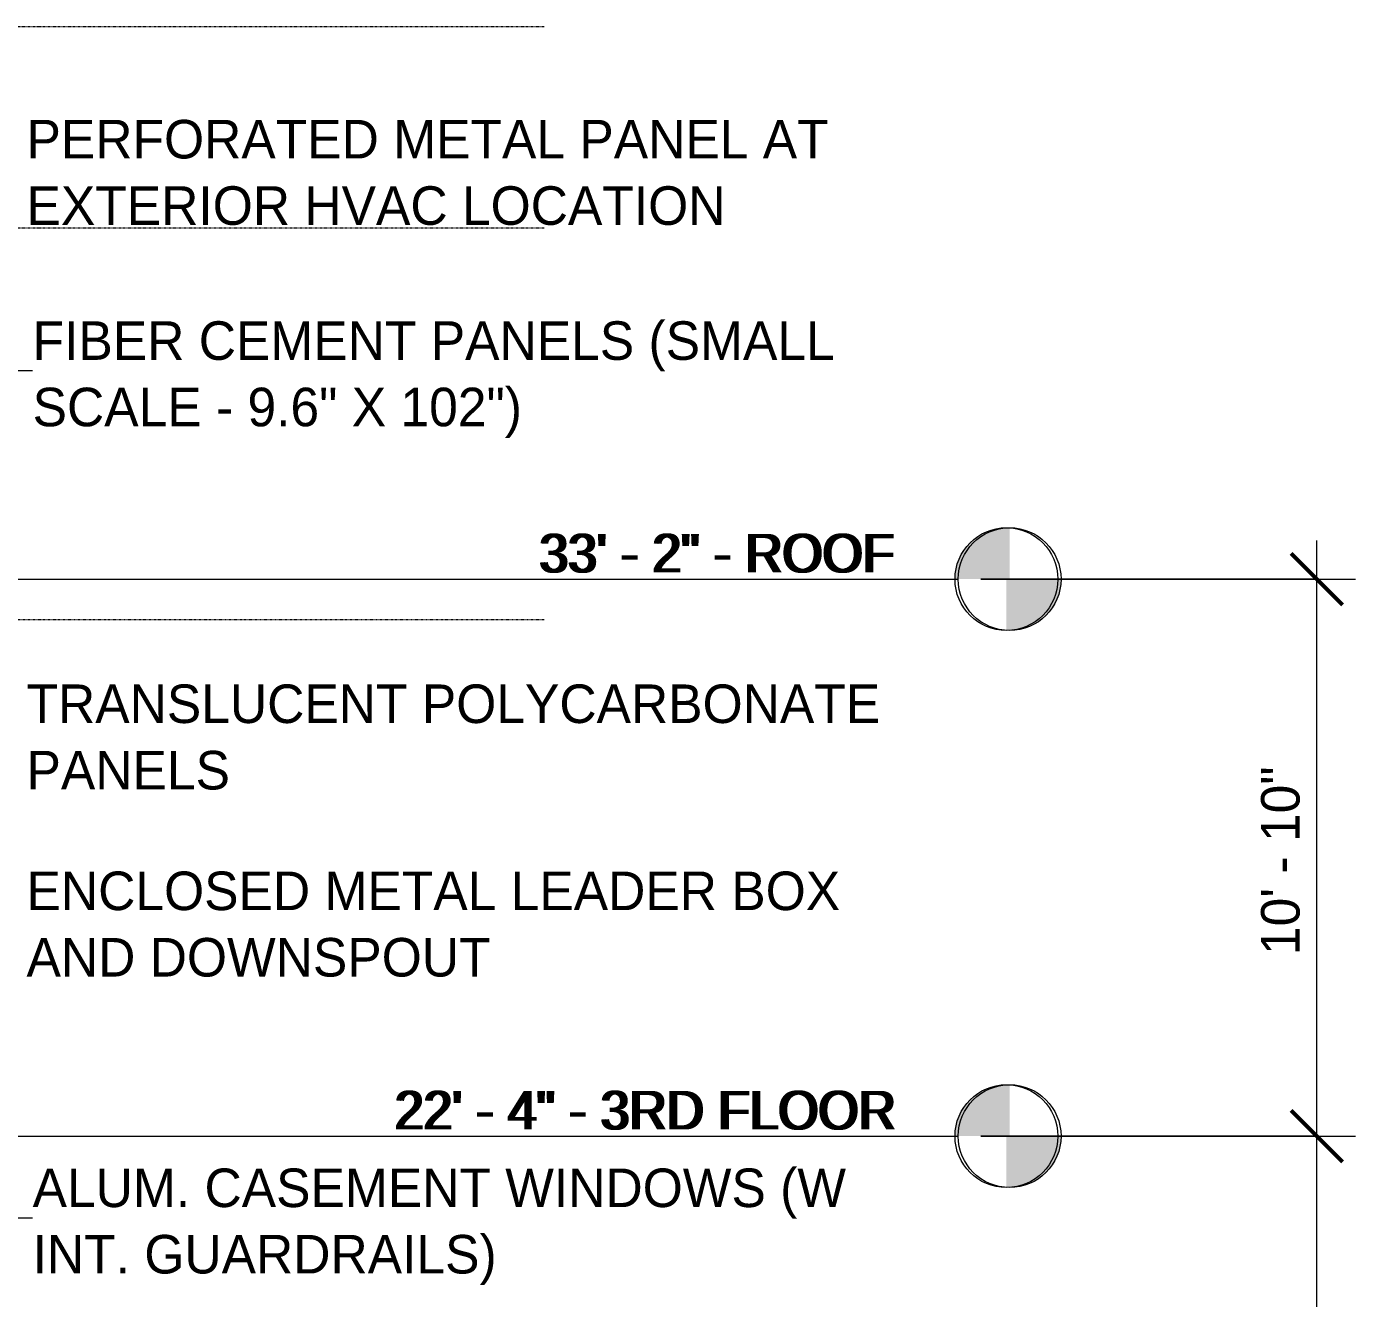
# Model space of a CAD drawing. Header units: inches. Extents: x 1747 to 7619, y -160 to 618.
# Drawn here: x 3951.2 to 4261.4, y 230.1 to 527 of the extents above; entities that cross this region are included whole.
import ezdxf

# ---------------------------------------------------------------- set-up
doc = ezdxf.new("R2010")
doc.units = ezdxf.units.IN
doc.header["$MEASUREMENT"] = 0
doc.linetypes.add('Aligning Line 1_8_', pattern=[0.25, 0.125, -0.125])
doc.linetypes.add('Grid Line 1_2_', pattern=[0.875, 0.5, -0.125, 0.125, -0.125])
for name, color, linetype, lineweight in [('0-1', 7, 'Continuous', 5), ('0-2', 254, 'Continuous', 5), ('0-3', 165, 'Continuous', 5), ('A-ANNO-DIMS', 211, 'Continuous', 9), ('A-ANNO-DIMS-96', 211, 'Continuous', 9), ('A-FLOR-LEVL', 51, 'Continuous', 9), ('A-FLOR-LEVL-1', 51, 'Grid Line 1_2_', 9), ('A-FLOR-LEVL-2', 9, 'Continuous', 9), ('A-FLOR-LEVL-3', 147, 'Continuous', 9), ('G-ANNO-SYMB', 111, 'Aligning Line 1_8_', 9), ('G-ANNO-SYMB-1', 9, 'Aligning Line 1_8_', 9), ('G-ANNO-SYMB-2', 147, 'Aligning Line 1_8_', 9), ('G-ANNO-TEXT', 231, 'Continuous', 9)]:
    doc.layers.add(name, color=color, linetype=linetype, lineweight=lineweight)
doc.styles.add('Century Gothic', font='ufonts.com_century-gothic.ttf', dxfattribs={"height": 9})
doc.dimstyles.new('OD__1_8__Tol__', dxfattribs={"dimscale": 12, "dimtxt": 9.397514, "dimasz": 1, "dimexe": 0.75, "dimexo": 0.5, "dimgap": 0.125, "dimtad": 1, "dimdec": 3, "dimrnd": 0.125, "dimzin": 3, "dimdsep": 46, "dimlunit": 4, "dimtxsty": 'Century Gothic', "dimblk1": 'OBLIQUE', "dimblk2": 'OBLIQUE', "dimsah": 1, "dimcen": 0.09, "dimdle": 0.75, "dimazin": 0, "dimtfac": 1, "dimtdec": 4, "dimtix": 1, "dimtmove": 0, "dimatfit": 3, "dimfxl": 1, "dimtvp": 1, "dimtfill": 1, "dimfrac": 2, "dimtolj": 1, "dimtzin": 0, "dimarcsym": 2})

# ---------------------------------------------------------------- blocks, each defined once
blk = doc.blocks.new('Level - Level Head - Circle-V52-BUILDING ELEVATION - EAST')
at = {"layer": 'A-FLOR-LEVL'}
h = blk.add_hatch(color=256, dxfattribs=at)
edge = h.paths.add_edge_path(flags=0)
edge.add_line((4180.71, 0), (4168.71, 0))
edge.add_arc((4180.71, 0), 12, 90, 180, ccw=False)
edge.add_line((4180.71, 12), (4180.71, 0))
h = blk.add_hatch(color=256, dxfattribs=at)
edge = h.paths.add_edge_path(flags=0)
edge.add_line((4180.71, -12), (4180.71, 0))
edge.add_line((4180.71, 0), (4192.71, 0))
edge.add_arc((4180.71, 0), 12, 270, 360, ccw=False)
at = {"layer": 'A-FLOR-LEVL-2'}
blk.add_circle((4180.71, 0), 12, dxfattribs=at)
blk = doc.blocks.new('CTR - 2nd Phase_rvt-1-BUILDING ELEVATION - EAST')
at = {"layer": 'A-FLOR-LEVL-1'}
for p, q in [((1814.21, 398), (4168.71, 398)), ((1814.21, 268), (4168.71, 268))]:
    blk.add_line(p, q, dxfattribs=at)
at = {"layer": 'G-ANNO-SYMB-1'}
for p, q in [((1910.93, 526.95), (4072.04, 526.95)), ((1910.93, 388.59), (4072.04, 388.59))]:
    blk.add_line(p, q, dxfattribs=at)
at = {"layer": '0-2'}
for p in [(0, 398), (0, 268)]:
    blk.add_blockref('Level - Level Head - Circle-V52-BUILDING ELEVATION - EAST', p, dxfattribs=at)
at = {"layer": 'A-FLOR-LEVL', "char_height": 9, "attachment_point": 1, "style": 'Century Gothic'}
for s, insert, width in [('33\' - 2" - ROOF', (4071.34, 408.55), 104.232), ('22\' - 4" - 3RD FLOOR', (4037.59, 278.55), 145.137)]:
    blk.add_mtext(s, dxfattribs=dict(at, insert=insert, width=width))
blk = doc.blocks.new('CTR  - Topography_rvt-1-BUILDING ELEVATION - EAST')
at = {"layer": 'G-ANNO-SYMB-2'}
blk.add_line((1910.93, 480), (4072.04, 480), dxfattribs=at)
blk = doc.blocks.new('Level - Level Head - Circle-V53-BUILDING ELEVATION - EAST')
at = {"layer": 'A-FLOR-LEVL'}
h = blk.add_hatch(color=256, dxfattribs=at)
edge = h.paths.add_edge_path(flags=0)
edge.add_line((4180.71, 0), (4168.71, 0))
edge.add_arc((4180.71, 0), 12, 90, 180, ccw=False)
edge.add_line((4180.71, 12), (4180.71, 0))
h = blk.add_hatch(color=256, dxfattribs=at)
edge = h.paths.add_edge_path(flags=0)
edge.add_line((4180.71, -12), (4180.71, 0))
edge.add_line((4180.71, 0), (4192.71, 0))
edge.add_arc((4180.71, 0), 12, 270, 360, ccw=False)
at = {"layer": 'A-FLOR-LEVL-3'}
blk.add_circle((4180.71, 0), 12, dxfattribs=at)
blk = doc.blocks.new('CTR - 1st Phase - Common Walls_rvt-1-BUILDING ELEVATION - EAST')
at = {"layer": 'A-FLOR-LEVL-1'}
for p, q in [((1814.21, 398), (4168.71, 398)), ((1814.21, 268), (4168.71, 268))]:
    blk.add_line(p, q, dxfattribs=at)
at = {"layer": 'G-ANNO-SYMB-2'}
for p, q in [((1910.93, 526.95), (4072.04, 526.95)), ((1910.93, 480), (4072.04, 480))]:
    blk.add_line(p, q, dxfattribs=at)
at = {"layer": '0-3'}
for p in [(0, 398), (0, 268)]:
    blk.add_blockref('Level - Level Head - Circle-V53-BUILDING ELEVATION - EAST', p, dxfattribs=at)
at = {"layer": 'A-FLOR-LEVL', "char_height": 9, "attachment_point": 1, "style": 'Century Gothic'}
for s, insert, width in [('33\' - 2" - ROOF', (4071.34, 408.55), 104.232), ('22\' - 4" - 3RD FLOOR', (4037.59, 278.55), 145.137)]:
    blk.add_mtext(s, dxfattribs=dict(at, insert=insert, width=width))
blk = doc.blocks.new('Level - Level Head - Circle-50818-BUILDING ELEVATION - EAST')
at = {"layer": 'A-FLOR-LEVL'}
h = blk.add_hatch(color=256, dxfattribs=at)
edge = h.paths.add_edge_path(flags=0)
edge.add_line((4179.96, 0), (4167.96, 0))
edge.add_arc((4179.96, 0), 12, 90, 180, ccw=False)
edge.add_line((4179.96, 12), (4179.96, 0))
h = blk.add_hatch(color=256, dxfattribs=at)
edge = h.paths.add_edge_path(flags=0)
edge.add_line((4179.96, -12), (4179.96, 0))
edge.add_line((4179.96, 0), (4191.96, 0))
edge.add_arc((4179.96, 0), 12, 270, 360, ccw=False)
blk.add_circle((4179.96, 0), 12, dxfattribs=at)
blk = doc.blocks.new('DIMBLOCK3-BUILDING ELEVATION - EAST')
at = {"layer": 'A-ANNO-DIMS-96', "lineweight": 50}
for p, q in [((4252.43, 268), (4246.43, 274)), ((4252.43, 268), (4258.43, 262)), ((4252.43, 136), (4246.43, 142)), ((4252.43, 136), (4258.43, 130))]:
    blk.add_line(p, q, dxfattribs=at)
at = {"layer": 'A-ANNO-DIMS-96'}
for p, q in [((4173.96, 268), (4261.43, 268)), ((4252.43, 268), (4173.96, 268)), ((4252.43, 136), (4252.43, 268)), ((4173.96, 136), (4261.43, 136)), ((4252.43, 136), (4173.96, 136))]:
    blk.add_line(p, q, dxfattribs=at)
at = {"layer": 'A-ANNO-DIMS-96', "color": 0, "insert": (4239.4, 182.76), "char_height": 9, "width": 46.1821, "attachment_point": 1, "rotation": 90, "line_spacing_factor": 0.984502, "style": 'Century Gothic', "bg_fill": 3, "box_fill_scale": 1.25, "bg_fill_color": 256, "bg_fill_true_color": 13158600, "bg_fill_transparency": 0}
blk.add_mtext('11\' - 0"', dxfattribs=at)
blk = doc.blocks.new('_Oblique')
at = {"color": 0, "linetype": 'ByBlock', "lineweight": -2}
blk.add_line((-0.5, -0.5), (0.5, 0.5), dxfattribs=at)
blk = doc.blocks.new('DIMBLOCK4-BUILDING ELEVATION - EAST')
at = {"layer": 'A-ANNO-DIMS-96'}
for p, q in [((4252.43, 268), (4252.43, 407)), ((4173.96, 398), (4261.43, 398)), ((4252.43, 398), (4173.96, 398)), ((4173.96, 268), (4261.43, 268)), ((4252.43, 268), (4173.96, 268))]:
    blk.add_line(p, q, dxfattribs=at)
at = {"layer": 'A-ANNO-DIMS-96', "lineweight": 50}
for p, q in [((4252.43, 398), (4246.43, 404)), ((4252.43, 398), (4258.43, 392)), ((4252.43, 268), (4246.43, 274)), ((4252.43, 268), (4258.43, 262))]:
    blk.add_line(p, q, dxfattribs=at)
at = {"layer": 'A-ANNO-DIMS-96', "color": 0, "insert": (4239.4, 310.25), "char_height": 9, "width": 54.5951, "attachment_point": 1, "rotation": 90, "line_spacing_factor": 0.984502, "style": 'Century Gothic', "bg_fill": 3, "box_fill_scale": 1.25, "bg_fill_color": 256, "bg_fill_true_color": 13158600, "bg_fill_transparency": 0}
blk.add_mtext('10\' - 10"', dxfattribs=at)

msp = doc.modelspace()

# ---------------------------------------------------------------- linework, layer by layer
at = {"layer": 'A-FLOR-LEVL-1'}
for p, q in [((1814.9564, 398), (4167.9645, 398)), ((1814.9564, 268), (4167.9645, 268))]:
    msp.add_line(p, q, dxfattribs=at)
at = {"layer": 'G-ANNO-SYMB'}
for p, q in [((1910.9332, 526.9531), (4072.0372, 526.9531)), ((1910.9332, 480), (4072.0372, 480))]:
    msp.add_line(p, q, dxfattribs=at)
at = {"layer": 'G-ANNO-TEXT'}
for p, q in [((3929.0721, 446.6719), (3952.6261, 446.6719)), ((3929.0721, 248.9441), (3952.6261, 248.9441))]:
    msp.add_line(p, q, dxfattribs=at)

# ---------------------------------------------------------------- block references
at = {"layer": '0-1'}
for name in ['CTR - 2nd Phase_rvt-1-BUILDING ELEVATION - EAST', 'CTR - 1st Phase - Common Walls_rvt-1-BUILDING ELEVATION - EAST', 'CTR  - Topography_rvt-1-BUILDING ELEVATION - EAST']:
    msp.add_blockref(name, (0, 0), dxfattribs=at)
at = {"layer": 'A-FLOR-LEVL'}
for p in [(0, 398), (0, 268)]:
    msp.add_blockref('Level - Level Head - Circle-50818-BUILDING ELEVATION - EAST', p, dxfattribs=at)

# ---------------------------------------------------------------- texts
at = {"layer": 'A-FLOR-LEVL', "char_height": 9, "attachment_point": 1, "style": 'Century Gothic'}
for s, insert, width in [('33\' - 2" - ROOF', (4070.5922, 408.5508), 104.232), ('22\' - 4" - 3RD FLOOR', (4036.841, 278.5508), 145.137)]:
    msp.add_mtext(s, dxfattribs=dict(at, insert=insert, width=width))
at = {"layer": 'G-ANNO-TEXT', "char_height": 9, "attachment_point": 1, "style": 'Century Gothic'}
for s, insert, width in [('PERFORATED METAL PANEL AT', (3951.2073, 505.1794), 220.584), ('EXTERIOR HVAC LOCATION', (3951.2073, 489.6794), 202.707), ('FIBER CEMENT PANELS (SMALL', (3952.6261, 458.168), 221.19), ('SCALE - 9.6" X 102")', (3952.6261, 442.668), 139.986), ('TRANSLUCENT POLYCARBONATE', (3951.2073, 373.4111), 239.37), ('PANELS', (3951.2073, 357.9111), 54.843), ('ENCLOSED METAL LEADER BOX', (3951.2073, 329.7466), 228.159), ('AND DOWNSPOUT', (3951.2073, 314.2466), 136.956), ('ALUM. CASEMENT WINDOWS (W', (3952.6261, 260.4402), 239.673), ('INT. GUARDRAILS)', (3952.6261, 244.9402), 132.108)]:
    msp.add_mtext(s, dxfattribs=dict(at, insert=insert, width=width))

# ---------------------------------------------------------------- next in the draw order: dimensions: what is measured, and where the dimension line sits
at = {"layer": 'A-ANNO-DIMS'}
dim = msp.add_linear_dim(base=(4252.4327, 268), p1=(4167.9645, 136), p2=(4167.9645, 268), angle=90, dimstyle='OD__1_8__Tol__', override={"dimpost": '<>', "dimfxl": 132}, dxfattribs=at)
dim.commit()
dim.dimension.update_dxf_attribs({"geometry": 'DIMBLOCK3-BUILDING ELEVATION - EAST', "text_midpoint": (4246.2063, 202)})

# ---------------------------------------------------------------- next in the draw order: dimensions: what is measured, and where the dimension line sits
dim = msp.add_linear_dim(base=(4252.4327, 398), p1=(4167.9645, 268), p2=(4167.9645, 398), angle=90, dimstyle='OD__1_8__Tol__', override={"dimpost": '<>', "dimfxl": 130}, dxfattribs=at)
dim.commit()
dim.dimension.update_dxf_attribs({"geometry": 'DIMBLOCK4-BUILDING ELEVATION - EAST', "text_midpoint": (4246.2063, 333)})

doc.saveas('drawing.dxf')
